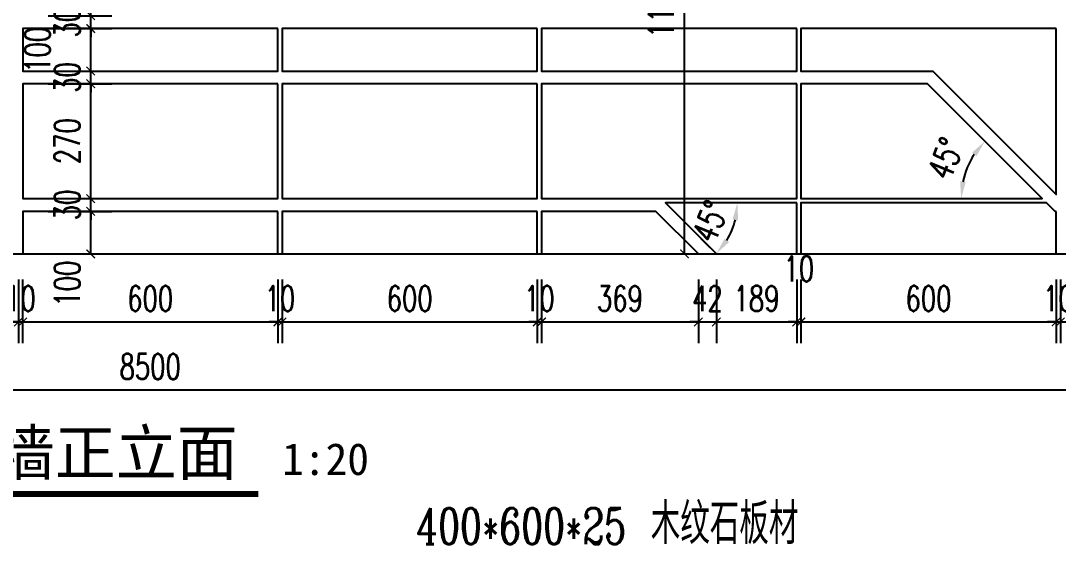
# Model space of a CAD drawing. Header units: millimetres. Extents: x 0 to 16820, y -11520 to 11880.
# Drawn here: x 5126 to 7565, y -6323 to -5092 of the extents above; entities that cross this region are included whole.
import ezdxf

# ---------------------------------------------------------------- set-up
doc = ezdxf.new("R2010")
doc.units = ezdxf.units.MM
doc.header["$LTSCALE"] = 1000
for name, color, linetype, lineweight in [('A-ANNO-DIMS', 3, 'Continuous', 13), ('A-ANNO-IDEN-TEXT', 3, 'Continuous', 13), ('A-ANNO-TEXT', 7, 'Continuous', 18)]:
    doc.layers.add(name, color=color, linetype=linetype, lineweight=lineweight)
doc.layers.add('A-WALL-HATCH', color=252, linetype='Continuous')
doc.styles.add('_TCH_DIM_T3', font='SIMPLEX', dxfattribs={"width": 0.705882, "bigfont": 'GBCBIG'})
doc.styles.add('_TCH_LABEL', font='COMPLEX', dxfattribs={"bigfont": 'GBCBIG'})
doc.styles.add('黑体', font='simhei.ttf')
doc.dimstyles.new('_TCH_ARCH&&20', dxfattribs={"dimtxt": 59.5, "dimasz": 20, "dimexe": 50, "dimexo": 60, "dimgap": 25.25, "dimtad": 1, "dimdec": 0, "dimzin": 0, "dimdsep": 46, "dimtxsty": '_TCH_DIM_T3', "dimblk": 'ARCHTICK', "dimcen": 0.09, "dimclrt": 7, "dimazin": 2, "dimtfac": 1, "dimtdec": 0, "dimtix": 1, "dimtmove": 2, "dimatfit": 3, "dimfxl": 20, "dimtolj": 1, "dimtzin": 0, "dimarcsym": 0})
doc.dimstyles.new('_TCH_ARROW&&20', dxfattribs={"dimtxt": 59.5, "dimasz": 40, "dimexe": 50, "dimexo": 60, "dimgap": 25.25, "dimtad": 1, "dimdec": 0, "dimzin": 0, "dimdsep": 46, "dimtxsty": '_TCH_DIM_T3', "dimcen": 0.09, "dimclrt": 7, "dimazin": 2, "dimtfac": 1, "dimtdec": 0, "dimtix": 1, "dimtmove": 2, "dimatfit": 3, "dimfxl": 20, "dimtolj": 1, "dimtzin": 0, "dimarcsym": 0})

# ---------------------------------------------------------------- blocks, each defined once
blk = doc.blocks.new('_ArchTick')
at = {"color": 0, "linetype": 'ByBlock', "const_width": 0.15}
blk.add_lwpolyline([(-0.5, -0.5), (0.5, 0.5)], dxfattribs=at)
blk = doc.blocks.new('*D70')
at = {"layer": 'A-ANNO-DIMS', "color": 0, "lineweight": -2, "transparency": 16777216}
for p, q in [((6586.3, -4480), (6736.3, -4480)), ((6686.3, -5640), (6686.3, -4480)), ((6586.3, -5640), (6736.3, -5640))]:
    blk.add_line(p, q, dxfattribs=at)
at = {"layer": 'Defpoints', "color": 0, "transparency": 16777216}
for p in [(6526.3, -4480), (6686.3, -4480), (6526.3, -5640)]:
    blk.add_point(p, dxfattribs=at)
at = {"layer": 'A-ANNO-DIMS', "color": 0, "lineweight": -2, "transparency": 16777216, "xscale": 20, "yscale": 20, "zscale": 20}
for p, rotation in [((6686.3, -4480), 90), ((6686.3, -5640), 270)]:
    blk.add_blockref('_ArchTick', p, dxfattribs=dict(at, rotation=rotation))
at = {"layer": 'A-ANNO-DIMS', "color": 7, "transparency": 16777216, "insert": (6631.3, -5060), "char_height": 59.5, "attachment_point": 5, "rotation": 90, "style": '_TCH_DIM_T3'}
blk.add_mtext('\\A1;1160', dxfattribs=at)
blk = doc.blocks.new('*D189')
at = {"layer": 'A-ANNO-DIMS', "color": 0, "lineweight": -2, "transparency": 16777216}
for p, q in [((5190, -5540), (5340, -5540)), ((5290, -5640), (5290, -5540)), ((5190, -5640), (5340, -5640))]:
    blk.add_line(p, q, dxfattribs=at)
at = {"layer": 'Defpoints', "color": 0, "transparency": 16777216}
for p in [(5130, -5540), (5290, -5540), (5130, -5640)]:
    blk.add_point(p, dxfattribs=at)
at = {"layer": 'A-ANNO-DIMS', "color": 0, "lineweight": -2, "transparency": 16777216, "xscale": 20, "yscale": 20, "zscale": 20}
for p, rotation in [((5290, -5540), 90), ((5290, -5640), 270)]:
    blk.add_blockref('_ArchTick', p, dxfattribs=dict(at, rotation=rotation))
at = {"layer": 'A-ANNO-DIMS', "color": 7, "transparency": 16777216, "insert": (5235, -5710), "char_height": 59.5, "attachment_point": 5, "rotation": 90, "style": '_TCH_DIM_T3'}
blk.add_mtext('\\A1;100', dxfattribs=at)
blk = doc.blocks.new('*D190')
at = {"layer": 'A-ANNO-DIMS', "color": 0, "lineweight": -2, "transparency": 16777216}
for p, q in [((5190, -5510), (5340, -5510)), ((5290, -5510), (5290, -5490)), ((5290, -5540), (5290, -5510)), ((5190, -5540), (5340, -5540)), ((5290, -5540), (5290, -5560))]:
    blk.add_line(p, q, dxfattribs=at)
at = {"layer": 'Defpoints', "color": 0, "transparency": 16777216}
for p in [(5130, -5510), (5290, -5510), (5130, -5540)]:
    blk.add_point(p, dxfattribs=at)
at = {"layer": 'A-ANNO-DIMS', "color": 0, "lineweight": -2, "transparency": 16777216, "xscale": 20, "yscale": 20, "zscale": 20}
for p, rotation in [((5290, -5510), 270), ((5290, -5540), 90)]:
    blk.add_blockref('_ArchTick', p, dxfattribs=dict(at, rotation=rotation))
at = {"layer": 'A-ANNO-DIMS', "color": 7, "transparency": 16777216, "insert": (5235, -5525), "char_height": 59.5, "attachment_point": 5, "rotation": 90, "style": '_TCH_DIM_T3'}
blk.add_mtext('\\A1;30', dxfattribs=at)
blk = doc.blocks.new('*D191')
at = {"layer": 'A-ANNO-DIMS', "color": 0, "lineweight": -2, "transparency": 16777216}
for p, q in [((5190, -5240), (5340, -5240)), ((5290, -5510), (5290, -5240)), ((5190, -5510), (5340, -5510))]:
    blk.add_line(p, q, dxfattribs=at)
at = {"layer": 'Defpoints', "color": 0, "transparency": 16777216}
for p in [(5130, -5240), (5290, -5240), (5130, -5510)]:
    blk.add_point(p, dxfattribs=at)
at = {"layer": 'A-ANNO-DIMS', "color": 0, "lineweight": -2, "transparency": 16777216, "xscale": 20, "yscale": 20, "zscale": 20}
for p, rotation in [((5290, -5240), 90), ((5290, -5510), 270)]:
    blk.add_blockref('_ArchTick', p, dxfattribs=dict(at, rotation=rotation))
at = {"layer": 'A-ANNO-DIMS', "color": 7, "transparency": 16777216, "insert": (5235, -5375), "char_height": 59.5, "attachment_point": 5, "rotation": 90, "style": '_TCH_DIM_T3'}
blk.add_mtext('\\A1;270', dxfattribs=at)
blk = doc.blocks.new('*D192')
at = {"layer": 'A-ANNO-DIMS', "color": 0, "lineweight": -2, "transparency": 16777216}
for p, q in [((5290, -5210), (5290, -5190)), ((5190, -5210), (5340, -5210)), ((5290, -5240), (5290, -5210)), ((5190, -5240), (5340, -5240)), ((5290, -5240), (5290, -5260))]:
    blk.add_line(p, q, dxfattribs=at)
at = {"layer": 'Defpoints', "color": 0, "transparency": 16777216}
for p in [(5130, -5210), (5290, -5210), (5130, -5240)]:
    blk.add_point(p, dxfattribs=at)
at = {"layer": 'A-ANNO-DIMS', "color": 0, "lineweight": -2, "transparency": 16777216, "xscale": 20, "yscale": 20, "zscale": 20}
for p, rotation in [((5290, -5210), 270), ((5290, -5240), 90)]:
    blk.add_blockref('_ArchTick', p, dxfattribs=dict(at, rotation=rotation))
at = {"layer": 'A-ANNO-DIMS', "color": 7, "transparency": 16777216, "insert": (5235, -5225), "char_height": 59.5, "attachment_point": 5, "rotation": 90, "style": '_TCH_DIM_T3'}
blk.add_mtext('\\A1;30', dxfattribs=at)
blk = doc.blocks.new('*D193')
at = {"layer": 'A-ANNO-DIMS', "color": 0, "lineweight": -2, "transparency": 16777216}
for p, q in [((5190, -5110), (5340, -5110)), ((5290, -5210), (5290, -5110)), ((5190, -5210), (5340, -5210))]:
    blk.add_line(p, q, dxfattribs=at)
at = {"layer": 'Defpoints', "color": 0, "transparency": 16777216}
for p in [(5130, -5110), (5290, -5110), (5130, -5210)]:
    blk.add_point(p, dxfattribs=at)
at = {"layer": 'A-ANNO-DIMS', "color": 0, "lineweight": -2, "transparency": 16777216, "xscale": 20, "yscale": 20, "zscale": 20}
for p, rotation in [((5290, -5110), 90), ((5290, -5210), 270)]:
    blk.add_blockref('_ArchTick', p, dxfattribs=dict(at, rotation=rotation))
at = {"layer": 'A-ANNO-DIMS', "color": 7, "transparency": 16777216, "insert": (5165, -5160), "char_height": 59.5, "attachment_point": 5, "rotation": 90, "style": '_TCH_DIM_T3'}
blk.add_mtext('\\A1;100', dxfattribs=at)
blk = doc.blocks.new('*D194')
at = {"layer": 'A-ANNO-DIMS', "color": 0, "lineweight": -2, "transparency": 16777216}
for p, q in [((5290, -5080), (5290, -5060)), ((5190, -5080), (5340, -5080)), ((5290, -5110), (5290, -5080)), ((5190, -5110), (5340, -5110)), ((5290, -5110), (5290, -5130))]:
    blk.add_line(p, q, dxfattribs=at)
at = {"layer": 'Defpoints', "color": 0, "transparency": 16777216}
for p in [(5130, -5080), (5290, -5080), (5130, -5110)]:
    blk.add_point(p, dxfattribs=at)
at = {"layer": 'A-ANNO-DIMS', "color": 0, "lineweight": -2, "transparency": 16777216, "xscale": 20, "yscale": 20, "zscale": 20}
for p, rotation in [((5290, -5080), 270), ((5290, -5110), 90)]:
    blk.add_blockref('_ArchTick', p, dxfattribs=dict(at, rotation=rotation))
at = {"layer": 'A-ANNO-DIMS', "color": 7, "transparency": 16777216, "insert": (5235, -5095), "char_height": 59.5, "attachment_point": 5, "rotation": 90, "style": '_TCH_DIM_T3'}
blk.add_mtext('\\A1;30', dxfattribs=at)
blk = doc.blocks.new('*D202')
at = {"layer": 'A-ANNO-DIMS', "color": 0, "lineweight": -2, "transparency": 16777216}
for p, q in [((7386.8, -5369.2), (7428, -5410.4)), ((7328.4, -5510), (7386.7, -5510))]:
    blk.add_line(p, q, dxfattribs=at)
blk.add_arc((7527.6, -5510), 190.9, 147.0263, 167.9737, dxfattribs=at)
at = {"layer": 'A-ANNO-DIMS', "color": 0, "transparency": 16777216}
for points in [[(7362.3, -5401.9), (7372.6, -5410.3), (7392.6, -5375)], [(7347.5, -5470.9), (7334.3, -5469.5), (7336.7, -5510)]]:
    blk.add_solid(points, dxfattribs=at)
at = {"layer": 'Defpoints', "color": 0, "transparency": 16777216}
for p in [(7344.3, -5326.7), (7362.3, -5414.5), (7268.4, -5510), (7527.6, -5510)]:
    blk.add_point(p, dxfattribs=at)
at = {"layer": 'A-ANNO-DIMS', "color": 7, "transparency": 16777216, "insert": (7300.4, -5415.9), "char_height": 59.5, "attachment_point": 5, "rotation": 67.5, "style": '_TCH_DIM_T3'}
blk.add_mtext('\\A1;45°', dxfattribs=at)
blk = doc.blocks.new('*D203')
at = {"layer": 'A-ANNO-DIMS', "color": 0, "lineweight": -2, "transparency": 16777216}
for p, q in [((6790.5, -5520), (6760.5, -5520)), ((6746.8, -5625.6), (6725.6, -5604.4))]:
    blk.add_line(p, q, dxfattribs=at)
blk.add_arc((6641.2, -5520), 169.3, 328.5681, 346.4319, dxfattribs=at)
at = {"layer": 'A-ANNO-DIMS', "color": 0, "transparency": 16777216}
for points in [[(6799.2, -5558.9), (6812.4, -5560.5), (6810.5, -5520)], [(6790.9, -5612.4), (6780.4, -5604.2), (6760.9, -5639.7)]]:
    blk.add_solid(points, dxfattribs=at)
at = {"layer": 'Defpoints', "color": 0, "transparency": 16777216}
for p in [(6641.2, -5520), (6850.5, -5520), (6787.8, -5604.7), (6789.2, -5668)]:
    blk.add_point(p, dxfattribs=at)
at = {"layer": 'A-ANNO-DIMS', "color": 7, "transparency": 16777216, "insert": (6746.8, -5563.7), "char_height": 59.5, "attachment_point": 5, "rotation": 67.5, "style": '_TCH_DIM_T3'}
blk.add_mtext('\\A1;45°', dxfattribs=at)
blk = doc.blocks.new('*D244')
at = {"layer": 'A-ANNO-DIMS', "color": 0, "lineweight": -2, "transparency": 16777216}
for p, q in [((4520, -5700), (4520, -5850)), ((5120, -5700), (5120, -5850)), ((4520, -5800), (5120, -5800))]:
    blk.add_line(p, q, dxfattribs=at)
at = {"layer": 'Defpoints', "color": 0, "transparency": 16777216}
for p in [(4520, -5640), (5120, -5640), (5120, -5800)]:
    blk.add_point(p, dxfattribs=at)
at = {"layer": 'A-ANNO-DIMS', "color": 0, "lineweight": -2, "transparency": 16777216, "xscale": 20, "yscale": 20, "zscale": 20, "rotation": 180}
blk.add_blockref('_ArchTick', (4520, -5800), dxfattribs=at)
at = {"layer": 'A-ANNO-DIMS', "color": 0, "lineweight": -2, "transparency": 16777216, "xscale": 20, "yscale": 20, "zscale": 20}
blk.add_blockref('_ArchTick', (5120, -5800), dxfattribs=at)
at = {"layer": 'A-ANNO-DIMS', "color": 7, "transparency": 16777216, "insert": (4820, -5745), "char_height": 59.5, "attachment_point": 5, "style": '_TCH_DIM_T3'}
blk.add_mtext('\\A1;600', dxfattribs=at)
blk = doc.blocks.new('*D245')
at = {"layer": 'A-ANNO-DIMS', "color": 0, "lineweight": -2, "transparency": 16777216}
for p, q in [((5120, -5700), (5120, -5850)), ((5130, -5700), (5130, -5850)), ((5120, -5800), (5100, -5800)), ((5120, -5800), (5130, -5800)), ((5130, -5800), (5150, -5800))]:
    blk.add_line(p, q, dxfattribs=at)
at = {"layer": 'Defpoints', "color": 0, "transparency": 16777216}
for p in [(5120, -5640), (5130, -5640), (5130, -5800)]:
    blk.add_point(p, dxfattribs=at)
at = {"layer": 'A-ANNO-DIMS', "color": 0, "lineweight": -2, "transparency": 16777216, "xscale": 20, "yscale": 20, "zscale": 20}
blk.add_blockref('_ArchTick', (5120, -5800), dxfattribs=at)
at = {"layer": 'A-ANNO-DIMS', "color": 0, "lineweight": -2, "transparency": 16777216, "xscale": 20, "yscale": 20, "zscale": 20, "rotation": 180}
blk.add_blockref('_ArchTick', (5130, -5800), dxfattribs=at)
at = {"layer": 'A-ANNO-DIMS', "color": 7, "transparency": 16777216, "insert": (5125, -5745), "char_height": 59.5, "attachment_point": 5, "style": '_TCH_DIM_T3'}
blk.add_mtext('\\A1;10', dxfattribs=at)
blk = doc.blocks.new('*D246')
at = {"layer": 'A-ANNO-DIMS', "color": 0, "lineweight": -2, "transparency": 16777216}
for p, q in [((5130, -5700), (5130, -5850)), ((5730, -5700), (5730, -5850)), ((5130, -5800), (5730, -5800))]:
    blk.add_line(p, q, dxfattribs=at)
at = {"layer": 'Defpoints', "color": 0, "transparency": 16777216}
for p in [(5130, -5640), (5730, -5640), (5730, -5800)]:
    blk.add_point(p, dxfattribs=at)
at = {"layer": 'A-ANNO-DIMS', "color": 0, "lineweight": -2, "transparency": 16777216, "xscale": 20, "yscale": 20, "zscale": 20, "rotation": 180}
blk.add_blockref('_ArchTick', (5130, -5800), dxfattribs=at)
at = {"layer": 'A-ANNO-DIMS', "color": 0, "lineweight": -2, "transparency": 16777216, "xscale": 20, "yscale": 20, "zscale": 20}
blk.add_blockref('_ArchTick', (5730, -5800), dxfattribs=at)
at = {"layer": 'A-ANNO-DIMS', "color": 7, "transparency": 16777216, "insert": (5430, -5745), "char_height": 59.5, "attachment_point": 5, "style": '_TCH_DIM_T3'}
blk.add_mtext('\\A1;600', dxfattribs=at)
blk = doc.blocks.new('*D247')
at = {"layer": 'A-ANNO-DIMS', "color": 0, "lineweight": -2, "transparency": 16777216}
for p, q in [((5730, -5700), (5730, -5850)), ((5740, -5700), (5740, -5850)), ((5730, -5800), (5710, -5800)), ((5730, -5800), (5740, -5800)), ((5740, -5800), (5760, -5800))]:
    blk.add_line(p, q, dxfattribs=at)
at = {"layer": 'Defpoints', "color": 0, "transparency": 16777216}
for p in [(5730, -5640), (5740, -5640), (5740, -5800)]:
    blk.add_point(p, dxfattribs=at)
at = {"layer": 'A-ANNO-DIMS', "color": 0, "lineweight": -2, "transparency": 16777216, "xscale": 20, "yscale": 20, "zscale": 20}
blk.add_blockref('_ArchTick', (5730, -5800), dxfattribs=at)
at = {"layer": 'A-ANNO-DIMS', "color": 0, "lineweight": -2, "transparency": 16777216, "xscale": 20, "yscale": 20, "zscale": 20, "rotation": 180}
blk.add_blockref('_ArchTick', (5740, -5800), dxfattribs=at)
at = {"layer": 'A-ANNO-DIMS', "color": 7, "transparency": 16777216, "insert": (5735, -5745), "char_height": 59.5, "attachment_point": 5, "style": '_TCH_DIM_T3'}
blk.add_mtext('\\A1;10', dxfattribs=at)
blk = doc.blocks.new('*D248')
at = {"layer": 'A-ANNO-DIMS', "color": 0, "lineweight": -2, "transparency": 16777216}
for p, q in [((5740, -5700), (5740, -5850)), ((6340, -5700), (6340, -5850)), ((5740, -5800), (6340, -5800))]:
    blk.add_line(p, q, dxfattribs=at)
at = {"layer": 'Defpoints', "color": 0, "transparency": 16777216}
for p in [(5740, -5640), (6340, -5640), (6340, -5800)]:
    blk.add_point(p, dxfattribs=at)
at = {"layer": 'A-ANNO-DIMS', "color": 0, "lineweight": -2, "transparency": 16777216, "xscale": 20, "yscale": 20, "zscale": 20, "rotation": 180}
blk.add_blockref('_ArchTick', (5740, -5800), dxfattribs=at)
at = {"layer": 'A-ANNO-DIMS', "color": 0, "lineweight": -2, "transparency": 16777216, "xscale": 20, "yscale": 20, "zscale": 20}
blk.add_blockref('_ArchTick', (6340, -5800), dxfattribs=at)
at = {"layer": 'A-ANNO-DIMS', "color": 7, "transparency": 16777216, "insert": (6040, -5745), "char_height": 59.5, "attachment_point": 5, "style": '_TCH_DIM_T3'}
blk.add_mtext('\\A1;600', dxfattribs=at)
blk = doc.blocks.new('*D249')
at = {"layer": 'A-ANNO-DIMS', "color": 0, "lineweight": -2, "transparency": 16777216}
for p, q in [((6340, -5700), (6340, -5850)), ((6350, -5700), (6350, -5850)), ((6340, -5800), (6320, -5800)), ((6340, -5800), (6350, -5800)), ((6350, -5800), (6370, -5800))]:
    blk.add_line(p, q, dxfattribs=at)
at = {"layer": 'Defpoints', "color": 0, "transparency": 16777216}
for p in [(6340, -5640), (6350, -5640), (6350, -5800)]:
    blk.add_point(p, dxfattribs=at)
at = {"layer": 'A-ANNO-DIMS', "color": 0, "lineweight": -2, "transparency": 16777216, "xscale": 20, "yscale": 20, "zscale": 20}
blk.add_blockref('_ArchTick', (6340, -5800), dxfattribs=at)
at = {"layer": 'A-ANNO-DIMS', "color": 0, "lineweight": -2, "transparency": 16777216, "xscale": 20, "yscale": 20, "zscale": 20, "rotation": 180}
blk.add_blockref('_ArchTick', (6350, -5800), dxfattribs=at)
at = {"layer": 'A-ANNO-DIMS', "color": 7, "transparency": 16777216, "insert": (6345, -5745), "char_height": 59.5, "attachment_point": 5, "style": '_TCH_DIM_T3'}
blk.add_mtext('\\A1;10', dxfattribs=at)
blk = doc.blocks.new('*D250')
at = {"layer": 'A-ANNO-DIMS', "color": 0, "lineweight": -2, "transparency": 16777216}
for p, q in [((6350, -5700), (6350, -5850)), ((6718.8, -5700), (6718.8, -5850)), ((6350, -5800), (6718.8, -5800))]:
    blk.add_line(p, q, dxfattribs=at)
at = {"layer": 'Defpoints', "color": 0, "transparency": 16777216}
for p in [(6350, -5640), (6718.8, -5640), (6718.8, -5800)]:
    blk.add_point(p, dxfattribs=at)
at = {"layer": 'A-ANNO-DIMS', "color": 0, "lineweight": -2, "transparency": 16777216, "xscale": 20, "yscale": 20, "zscale": 20, "rotation": 180}
blk.add_blockref('_ArchTick', (6350, -5800), dxfattribs=at)
at = {"layer": 'A-ANNO-DIMS', "color": 0, "lineweight": -2, "transparency": 16777216, "xscale": 20, "yscale": 20, "zscale": 20}
blk.add_blockref('_ArchTick', (6718.8, -5800), dxfattribs=at)
at = {"layer": 'A-ANNO-DIMS', "color": 7, "transparency": 16777216, "insert": (6534.4, -5745), "char_height": 59.5, "attachment_point": 5, "style": '_TCH_DIM_T3'}
blk.add_mtext('\\A1;369', dxfattribs=at)
blk = doc.blocks.new('*D251')
at = {"layer": 'A-ANNO-DIMS', "color": 0, "lineweight": -2, "transparency": 16777216}
for p, q in [((6718.8, -5700), (6718.8, -5850)), ((6761.2, -5700), (6761.2, -5850)), ((6718.8, -5800), (6698.8, -5800)), ((6718.8, -5800), (6761.2, -5800)), ((6761.2, -5800), (6781.2, -5800))]:
    blk.add_line(p, q, dxfattribs=at)
at = {"layer": 'Defpoints', "color": 0, "transparency": 16777216}
for p in [(6718.8, -5640), (6761.2, -5640), (6761.2, -5800)]:
    blk.add_point(p, dxfattribs=at)
at = {"layer": 'A-ANNO-DIMS', "color": 0, "lineweight": -2, "transparency": 16777216, "xscale": 20, "yscale": 20, "zscale": 20}
blk.add_blockref('_ArchTick', (6718.8, -5800), dxfattribs=at)
at = {"layer": 'A-ANNO-DIMS', "color": 0, "lineweight": -2, "transparency": 16777216, "xscale": 20, "yscale": 20, "zscale": 20, "rotation": 180}
blk.add_blockref('_ArchTick', (6761.2, -5800), dxfattribs=at)
at = {"layer": 'A-ANNO-DIMS', "color": 7, "transparency": 16777216, "insert": (6740, -5745), "char_height": 59.5, "attachment_point": 5, "style": '_TCH_DIM_T3'}
blk.add_mtext('\\A1;42', dxfattribs=at)
blk = doc.blocks.new('*D252')
at = {"layer": 'A-ANNO-DIMS', "color": 0, "lineweight": -2, "transparency": 16777216}
for p, q in [((6761.2, -5700), (6761.2, -5850)), ((6950, -5700), (6950, -5850)), ((6761.2, -5800), (6950, -5800))]:
    blk.add_line(p, q, dxfattribs=at)
at = {"layer": 'Defpoints', "color": 0, "transparency": 16777216}
for p in [(6761.2, -5640), (6950, -5640), (6950, -5800)]:
    blk.add_point(p, dxfattribs=at)
at = {"layer": 'A-ANNO-DIMS', "color": 0, "lineweight": -2, "transparency": 16777216, "xscale": 20, "yscale": 20, "zscale": 20, "rotation": 180}
blk.add_blockref('_ArchTick', (6761.2, -5800), dxfattribs=at)
at = {"layer": 'A-ANNO-DIMS', "color": 0, "lineweight": -2, "transparency": 16777216, "xscale": 20, "yscale": 20, "zscale": 20}
blk.add_blockref('_ArchTick', (6950, -5800), dxfattribs=at)
at = {"layer": 'A-ANNO-DIMS', "color": 7, "transparency": 16777216, "insert": (6855.6, -5745), "char_height": 59.5, "attachment_point": 5, "style": '_TCH_DIM_T3'}
blk.add_mtext('\\A1;189', dxfattribs=at)
blk = doc.blocks.new('*D253')
at = {"layer": 'A-ANNO-DIMS', "color": 0, "lineweight": -2, "transparency": 16777216}
for p, q in [((6950, -5700), (6950, -5850)), ((6960, -5700), (6960, -5850)), ((6950, -5800), (6930, -5800)), ((6950, -5800), (6960, -5800)), ((6960, -5800), (6980, -5800))]:
    blk.add_line(p, q, dxfattribs=at)
at = {"layer": 'Defpoints', "color": 0, "transparency": 16777216}
for p in [(6950, -5640), (6960, -5640), (6960, -5800)]:
    blk.add_point(p, dxfattribs=at)
at = {"layer": 'A-ANNO-DIMS', "color": 0, "lineweight": -2, "transparency": 16777216, "xscale": 20, "yscale": 20, "zscale": 20}
blk.add_blockref('_ArchTick', (6950, -5800), dxfattribs=at)
at = {"layer": 'A-ANNO-DIMS', "color": 0, "lineweight": -2, "transparency": 16777216, "xscale": 20, "yscale": 20, "zscale": 20, "rotation": 180}
blk.add_blockref('_ArchTick', (6960, -5800), dxfattribs=at)
at = {"layer": 'A-ANNO-DIMS', "color": 7, "transparency": 16777216, "insert": (6955, -5675), "char_height": 59.5, "attachment_point": 5, "style": '_TCH_DIM_T3'}
blk.add_mtext('\\A1;10', dxfattribs=at)
blk = doc.blocks.new('*D254')
at = {"layer": 'A-ANNO-DIMS', "color": 0, "lineweight": -2, "transparency": 16777216}
for p, q in [((6960, -5700), (6960, -5850)), ((7560, -5700), (7560, -5850)), ((6960, -5800), (7560, -5800))]:
    blk.add_line(p, q, dxfattribs=at)
at = {"layer": 'Defpoints', "color": 0, "transparency": 16777216}
for p in [(6960, -5640), (7560, -5640), (7560, -5800)]:
    blk.add_point(p, dxfattribs=at)
at = {"layer": 'A-ANNO-DIMS', "color": 0, "lineweight": -2, "transparency": 16777216, "xscale": 20, "yscale": 20, "zscale": 20, "rotation": 180}
blk.add_blockref('_ArchTick', (6960, -5800), dxfattribs=at)
at = {"layer": 'A-ANNO-DIMS', "color": 0, "lineweight": -2, "transparency": 16777216, "xscale": 20, "yscale": 20, "zscale": 20}
blk.add_blockref('_ArchTick', (7560, -5800), dxfattribs=at)
at = {"layer": 'A-ANNO-DIMS', "color": 7, "transparency": 16777216, "insert": (7260, -5745), "char_height": 59.5, "attachment_point": 5, "style": '_TCH_DIM_T3'}
blk.add_mtext('\\A1;600', dxfattribs=at)
blk = doc.blocks.new('*D255')
at = {"layer": 'A-ANNO-DIMS', "color": 0, "lineweight": -2, "transparency": 16777216}
for p, q in [((7560, -5700), (7560, -5850)), ((7570, -5700), (7570, -5850)), ((7560, -5800), (7540, -5800)), ((7560, -5800), (7570, -5800)), ((7570, -5800), (7590, -5800))]:
    blk.add_line(p, q, dxfattribs=at)
at = {"layer": 'Defpoints', "color": 0, "transparency": 16777216}
for p in [(7560, -5640), (7570, -5640), (7570, -5800)]:
    blk.add_point(p, dxfattribs=at)
at = {"layer": 'A-ANNO-DIMS', "color": 0, "lineweight": -2, "transparency": 16777216, "xscale": 20, "yscale": 20, "zscale": 20}
blk.add_blockref('_ArchTick', (7560, -5800), dxfattribs=at)
at = {"layer": 'A-ANNO-DIMS', "color": 0, "lineweight": -2, "transparency": 16777216, "xscale": 20, "yscale": 20, "zscale": 20, "rotation": 180}
blk.add_blockref('_ArchTick', (7570, -5800), dxfattribs=at)
at = {"layer": 'A-ANNO-DIMS', "color": 7, "transparency": 16777216, "insert": (7565, -5745), "char_height": 59.5, "attachment_point": 5, "style": '_TCH_DIM_T3'}
blk.add_mtext('\\A1;10', dxfattribs=at)
blk = doc.blocks.new('*D256')
at = {"layer": 'A-ANNO-DIMS', "color": 0, "lineweight": -2, "transparency": 16777216}
for p, q in [((7570, -5700), (7570, -5850)), ((8170, -5700), (8170, -5850)), ((7570, -5800), (8170, -5800))]:
    blk.add_line(p, q, dxfattribs=at)
at = {"layer": 'Defpoints', "color": 0, "transparency": 16777216}
for p in [(7570, -5640), (8170, -5640), (8170, -5800)]:
    blk.add_point(p, dxfattribs=at)
at = {"layer": 'A-ANNO-DIMS', "color": 0, "lineweight": -2, "transparency": 16777216, "xscale": 20, "yscale": 20, "zscale": 20, "rotation": 180}
blk.add_blockref('_ArchTick', (7570, -5800), dxfattribs=at)
at = {"layer": 'A-ANNO-DIMS', "color": 0, "lineweight": -2, "transparency": 16777216, "xscale": 20, "yscale": 20, "zscale": 20}
blk.add_blockref('_ArchTick', (8170, -5800), dxfattribs=at)
at = {"layer": 'A-ANNO-DIMS', "color": 7, "transparency": 16777216, "insert": (7870, -5745), "char_height": 59.5, "attachment_point": 5, "style": '_TCH_DIM_T3'}
blk.add_mtext('\\A1;600', dxfattribs=at)
blk = doc.blocks.new('*D265')
at = {"layer": 'A-ANNO-DIMS', "color": 0, "lineweight": -2, "transparency": 16777216}
for p, q in [((1180, -5700), (1180, -6010)), ((9680, -5700), (9680, -6010)), ((1180, -5960), (9680, -5960))]:
    blk.add_line(p, q, dxfattribs=at)
at = {"layer": 'Defpoints', "color": 0, "transparency": 16777216}
for p in [(1180, -5640), (9680, -5640), (9680, -5960)]:
    blk.add_point(p, dxfattribs=at)
at = {"layer": 'A-ANNO-DIMS', "color": 0, "lineweight": -2, "transparency": 16777216, "xscale": 20, "yscale": 20, "zscale": 20, "rotation": 180}
blk.add_blockref('_ArchTick', (1180, -5960), dxfattribs=at)
at = {"layer": 'A-ANNO-DIMS', "color": 0, "lineweight": -2, "transparency": 16777216, "xscale": 20, "yscale": 20, "zscale": 20}
blk.add_blockref('_ArchTick', (9680, -5960), dxfattribs=at)
at = {"layer": 'A-ANNO-DIMS', "color": 7, "transparency": 16777216, "insert": (5430, -5905), "char_height": 59.5, "attachment_point": 5, "style": '_TCH_DIM_T3'}
blk.add_mtext('\\A1;8500', dxfattribs=at)

msp = doc.modelspace()

# ---------------------------------------------------------------- linework, layer by layer
at = {"layer": 'A-ANNO-TEXT', "const_width": 14}
msp.add_lwpolyline([(4918.79632, -6204.54264), (5684.01151, -6204.54264)], dxfattribs=at)
at = {"layer": 'A-WALL-HATCH'}
for points in [[(5730.03683, -5110.00255), (5130.03683, -5110.00255), (5130.03683, -5210.00255), (5730.03683, -5210.00255)], [(6340.03683, -5110.00255), (5740.03683, -5110.00255), (5740.03683, -5210.00255), (6340.03683, -5210.00255)], [(6950.03683, -5110.00255), (6350.03683, -5110.00255), (6350.03683, -5210.00255), (6950.03683, -5210.00255)], [(7560.03683, -5110.00255), (6960.03683, -5110.00255), (6960.03683, -5210.00255), (7270.03683, -5210.00255), (7560.03683, -5500.00255)], [(5730.03683, -5240.00255), (5130.03683, -5240.00255), (5130.03683, -5510.00255), (5730.03683, -5510.00255)], [(6340.03683, -5240.00255), (5740.03683, -5240.00255), (5740.03683, -5510.00255), (6340.03683, -5510.00255)], [(6950.03683, -5240.00255), (6350.03683, -5240.00255), (6350.03683, -5510.00255), (6631.21159, -5510.00255), (6950.03683, -5510.00255)], [(7257.61042, -5240.00255), (6960.03683, -5240.00255), (6960.03683, -5510.00255), (7527.61042, -5510.00255)], [(6950.03683, -5520.00255), (6641.21159, -5520.00255), (6761.21159, -5640.00255), (6950.03683, -5640.00255)], [(7560.03683, -5540.00255), (7557.61042, -5540.00255), (7537.61042, -5520.00255), (6960.03683, -5520.00255), (6960.03683, -5640.00255), (7560.03683, -5640.00255)], [(5730.03683, -5540.00255), (5130.03683, -5540.00255), (5130.03683, -5640.00255), (5730.03683, -5640.00255)], [(6340.03683, -5540.00255), (5740.03683, -5540.00255), (5740.03683, -5640.00255), (6340.03683, -5640.00255)], [(6618.78519, -5540.00255), (6350.03683, -5540.00255), (6350.03683, -5640.00255), (6718.78519, -5640.00255)]]:
    msp.add_lwpolyline(points, close=True, dxfattribs=at)
msp.add_lwpolyline([(1180.03683, -5640.00255), (9680.03683, -5640.00255)], dxfattribs=at)

# ---------------------------------------------------------------- texts
at = {"layer": 'A-ANNO-IDEN-TEXT', "color": 7, "style": '_TCH_LABEL'}
msp.add_text('木纹石板材', height=96.453901, dxfattribs=at).set_placement((6606.85036, -6322.55575))
at = {"layer": 'A-ANNO-IDEN-TEXT', "color": 7, "style": '_TCH_LABEL', "width": 0.705882}
msp.add_text('400*600*25', height=85, dxfattribs=at).set_placement((6055.42179, -6322.55575))
at = {"layer": 'A-ANNO-TEXT', "color": 7, "style": '黑体'}
for s, height, p in [('景墙正立面', 105.147679, (4918.79632, -6160.00255)), ('1:20', 75.105485, (5740.01151, -6160.00255))]:
    msp.add_text(s, height=height, dxfattribs=at).set_placement(p)

# ---------------------------------------------------------------- dimensions: what is measured, and where the dimension line sits
at = {"layer": 'A-ANNO-DIMS'}
for p1, p2, distance, picture, middle in [((6526.26586, -5640.00255), (6526.26586, -4480.0021), -160, '*D70', (6631.26586, -5060.00233)), ((5130.03683, -5110.00255), (5130.03683, -5080.00255), -160, '*D194', (5235.03683, -5095.00255)), ((5130.03683, -5240.00255), (5130.03683, -5210.00255), -160, '*D192', (5235.03683, -5225.00255)), ((5130.03683, -5510.00255), (5130.03683, -5240.00255), -160, '*D191', (5235.03683, -5375.00255)), ((5130.03683, -5540.00255), (5130.03683, -5510.00255), -160, '*D190', (5235.03683, -5525.00255)), ((1180.03683, -5640.00255), (9680.03683, -5640.00255), -320, '*D265', (5430.03683, -5905.00255)), ((4520.03683, -5640.00255), (5120.03683, -5640.00255), -160, '*D244', (4820.03683, -5745.00255)), ((5120.03683, -5640.00255), (5130.03683, -5640.00255), -160, '*D245', (5125.03683, -5745.00255)), ((5130.03683, -5640.00255), (5730.03683, -5640.00255), -160, '*D246', (5430.03683, -5745.00255)), ((5730.03683, -5640.00255), (5740.03683, -5640.00255), -160, '*D247', (5735.03683, -5745.00255)), ((5740.03683, -5640.00255), (6340.03683, -5640.00255), -160, '*D248', (6040.03683, -5745.00255)), ((6340.03683, -5640.00255), (6350.03683, -5640.00255), -160, '*D249', (6345.03683, -5745.00255)), ((6350.03683, -5640.00255), (6718.78519, -5640.00255), -160, '*D250', (6534.41101, -5745.00255)), ((6718.78519, -5640.00255), (6761.21159, -5640.00255), -160, '*D251', (6739.99839, -5745.00255)), ((6761.21159, -5640.00255), (6950.03683, -5640.00255), -160, '*D252', (6855.62421, -5745.00255)), ((6960.03683, -5640.00255), (7560.03683, -5640.00255), -160, '*D254', (7260.03683, -5745.00255)), ((7560.03683, -5640.00255), (7570.03683, -5640.00255), -160, '*D255', (7565.03683, -5745.00255)), ((7570.03683, -5640.00255), (8170.03683, -5640.00255), -160, '*D256', (7870.03683, -5745.00255))]:
    dim = msp.add_aligned_dim(p1=p1, p2=p2, distance=distance, dimstyle='_TCH_ARCH&&20', dxfattribs=at)
    dim.commit()
    dim.dimension.update_dxf_attribs({"geometry": picture, "text_midpoint": middle})
for base, p1, p2, angle, picture, middle in [((5290.03683, -5110.00255), (5130.03683, -5210.00255), (5130.03683, -5110.00255), 90, '*D193', (5165.03683, -5160.00255)), ((5290.03683, -5540.00255), (5130.03683, -5640.00255), (5130.03683, -5540.00255), 90, '*D189', (5235.03683, -5710.00255)), ((6960.03683, -5800.00255), (6950.03683, -5640.00255), (6960.03683, -5640.00255), 0, '*D253', (6955.03683, -5675.00255))]:
    dim = msp.add_linear_dim(base=base, p1=p1, p2=p2, angle=angle, dimstyle='_TCH_ARCH&&20', dxfattribs=at)
    dim.commit()
    dim.dimension.update_dxf_attribs({"geometry": picture, "text_midpoint": middle, "dimtype": 129})
for base, center, p1, p2, picture, middle in [((7362.26986, -5414.54314), (7527.61042, -5510.00255), (7344.34924, -5326.74138), (7268.43998, -5510.00255), '*D202', (7300.41105, -5415.89349)), ((6787.8372, -5604.65689), (6641.21159, -5520.00255), (6789.21517, -5668.00613), (6850.52026, -5520.00255), '*D203', (6746.81903, -5563.74659))]:
    dim = msp.add_angular_dim_3p(base=base, center=center, p1=p1, p2=p2, dimstyle='_TCH_ARROW&&20', dxfattribs=at)
    dim.commit()
    dim.dimension.update_dxf_attribs({"geometry": picture, "text_midpoint": middle})

doc.saveas('drawing.dxf')
